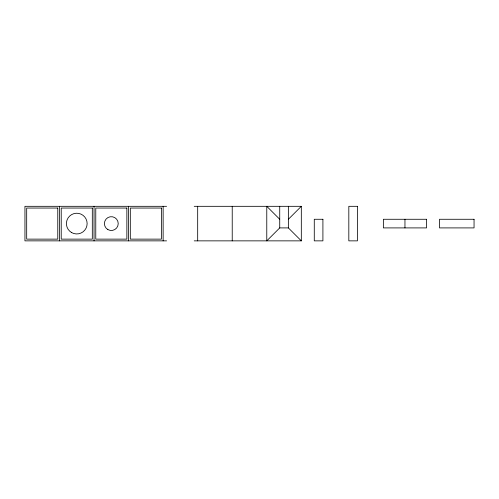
<?xml version="1.0" encoding="UTF-8"?>
<svg xmlns="http://www.w3.org/2000/svg" width="499" height="499" viewBox="0 0 499 499"><rect width="100%" height="100%" fill="white"/><g stroke="black" fill="none" stroke-linecap="round" stroke-linejoin="round"><path stroke-width="0.75" d="M279.727 206.318L279.727 227.906L266.772 240.861L266.772 206.318L279.727 219.273M288.366 219.273L301.321 206.318L301.321 240.861L194.223 240.861M166.591 206.318L24.95 206.318L24.95 240.861L166.591 240.861M194.223 206.318L301.321 206.318M279.727 227.906L288.366 227.906L301.321 240.861M404.957 219.273L404.957 227.906M288.366 206.318L288.366 227.906M232.228 206.318L232.228 240.861M197.679 206.318L197.679 240.861M163.136 206.318L163.136 240.861M128.586 206.318L128.586 240.861M94.043 206.318L94.043 240.861M59.493 206.318L59.493 240.861M357.459 206.318L348.82 206.318L348.82 240.861L357.459 240.861L357.459 206.318M57.772 208.046L26.678 208.046L26.678 239.133L57.772 239.133L57.772 208.046M92.315 208.046L61.221 208.046L61.221 239.133L92.315 239.133L92.315 208.046M126.858 208.046L95.771 208.046L95.771 239.133L126.858 239.133L126.858 208.046M161.408 208.046L130.314 208.046L130.314 239.133L161.408 239.133L161.408 208.046M322.909 219.273L314.276 219.273L314.276 240.861L322.909 240.861L322.909 219.273M426.551 219.273L383.369 219.273L383.369 227.906L426.551 227.906L426.551 219.273M474.05 219.273L439.507 219.273L439.507 227.906L474.05 227.906L474.05 219.273M71.588 232.565A10.367 10.367 0 0 0 87.132 223.589A10.367 10.367 0 0 0 71.588 214.614A10.367 10.367 0 0 0 71.588 232.565M107.859 229.571A6.911 6.911 0 0 0 118.226 223.589A6.911 6.911 0 0 0 107.859 217.608A6.911 6.911 0 0 0 107.859 229.571"/></g></svg>
